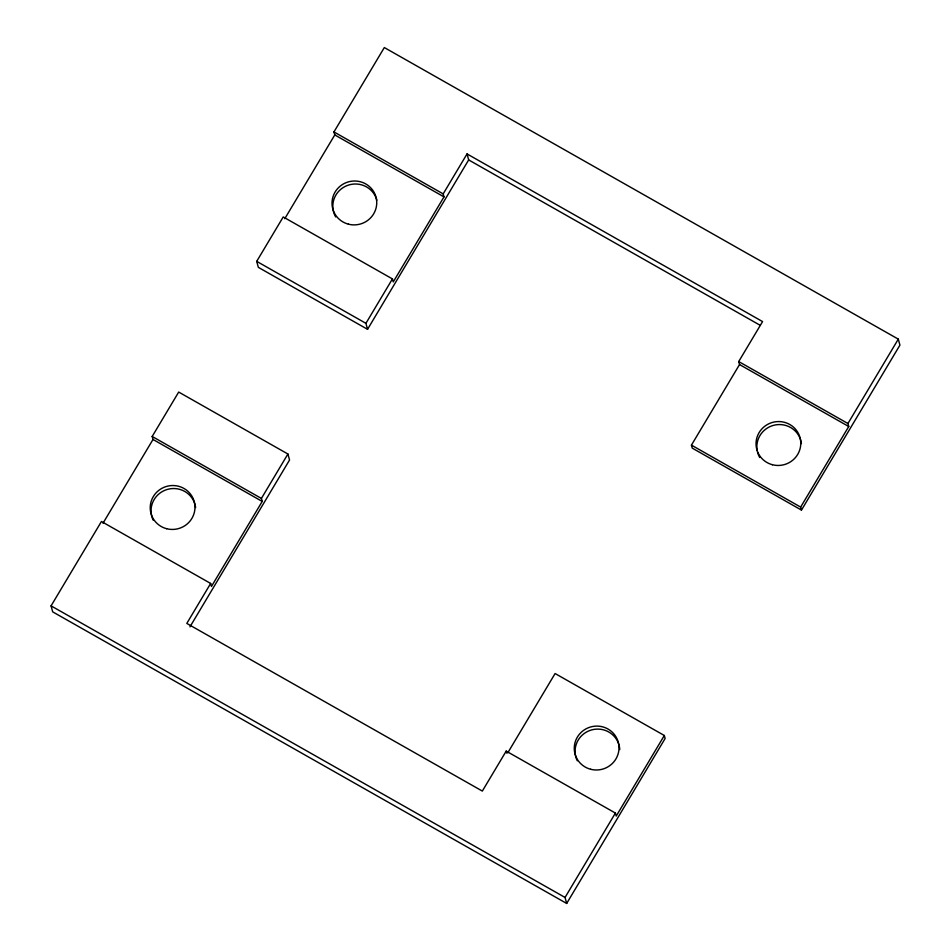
<?xml version="1.0" encoding="UTF-8"?>
<svg xmlns="http://www.w3.org/2000/svg" width="951" height="951" viewBox="0 0 951 951"><rect width="100%" height="100%" fill="white"/><g stroke="black" fill="none" stroke-linecap="round" stroke-linejoin="round"><path stroke-width="1.43" d="M507.763 752.847L555.099 673.534L664.321 735.492L665.129 738.487L566.677 903.45L52.697 611.862L51.069 605.87L101.436 521.493L210.658 583.45L211.467 586.446L262.214 501.427L261.406 498.431L152.184 436.473L178.693 392.062L287.915 454.019L289.544 460.011L189.95 626.864M467.036 153.919L468.665 159.923L367.55 329.319L258.339 267.35L256.711 261.359L283.22 216.947L392.43 278.916L393.25 281.912L443.998 196.893L443.178 193.897L333.956 131.927L384.323 47.55L898.303 339.138L899.931 345.13L801.467 510.093L692.245 448.123L691.436 445.127L739.533 364.554L738.713 361.558L762.571 321.581L467.036 153.919L443.178 193.897M103.005 523.216L153.004 439.469L152.184 436.473M284.789 218.682L334.776 134.935L333.956 131.927M210.658 583.45L186.8 623.416L482.335 791.077L506.194 751.112L615.416 813.069L616.224 816.065L664.321 735.492M261.406 498.431L287.915 454.019M367.55 329.319L365.921 323.328L392.43 278.916M566.677 903.45L565.049 897.459L615.416 813.069M801.467 510.093L800.647 507.097L848.744 426.512L847.935 423.516L898.303 339.138M468.665 159.923L760.325 325.385M738.713 361.558L847.935 423.516M334.776 134.935L443.998 196.893M739.533 364.554L848.744 426.512M691.436 445.127L800.647 507.097M256.711 261.359L365.921 323.328M153.004 439.469L262.214 501.427M51.069 605.87L565.049 897.459M506.194 751.112L506.728 753.109M335.715 216.971A22.408 21.921 -15.2 0 1 346.818 185.683A22.408 21.921 -15.2 0 1 376.846 200.221M757.234 450.845A22.408 21.921 -15.2 0 1 775.766 424.859A22.408 21.921 -15.2 0 1 801.42 443.594M759.742 457.526A22.408 21.921 -15.2 0 1 757.555 452.236M577.293 760.8A22.408 21.921 -15.2 0 1 591.843 729.857A22.408 21.921 -15.2 0 1 619.779 749.566M153.266 520.245A22.408 21.921 -15.2 0 1 167.103 489.492A22.408 21.921 -15.2 0 1 195.621 507.572M590.642 769.264A22.408 21.921 -15.2 0 0 618.293 742.327A22.408 21.921 -15.2 0 0 580.954 732.555A22.408 21.921 -15.2 0 0 590.642 769.264M166.615 528.708A22.408 21.921 -15.2 0 0 194.266 501.759A22.408 21.921 -15.2 0 0 156.915 492A22.408 21.921 -15.2 0 0 166.615 528.708M348.387 224.163A22.408 21.921 -15.2 0 0 376.037 197.226A22.408 21.921 -15.2 0 0 338.699 187.466A22.408 21.921 -15.2 0 0 348.387 224.163M772.414 464.73A22.408 21.921 -15.2 0 0 800.064 437.781A22.408 21.921 -15.2 0 0 762.726 428.021A22.408 21.921 -15.2 0 0 772.414 464.73"/></g></svg>
